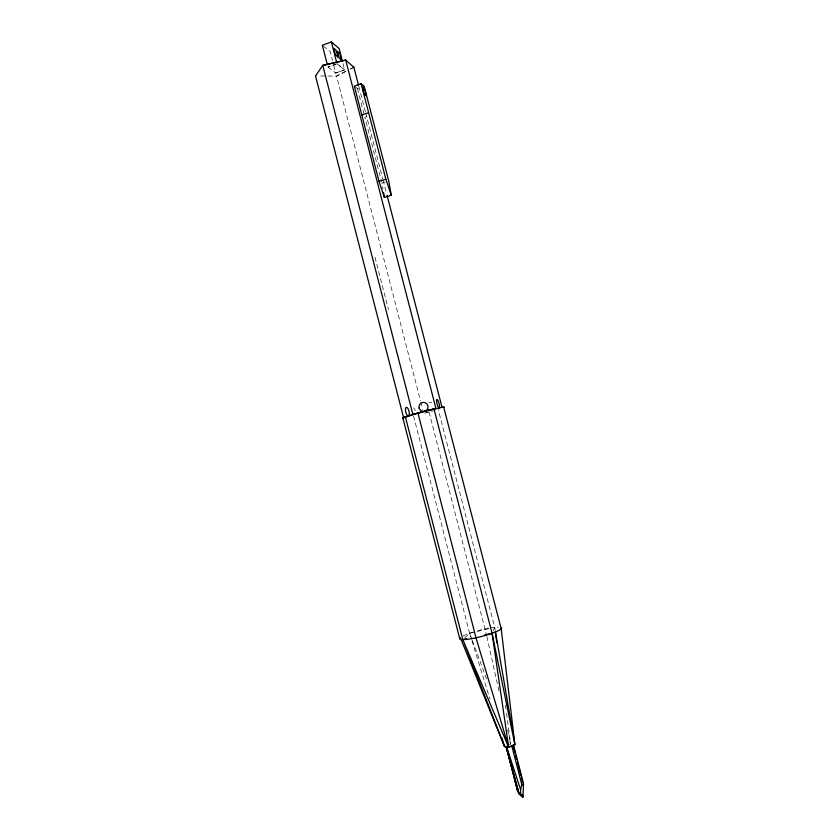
<?xml version="1.0" encoding="UTF-8"?>
<svg xmlns="http://www.w3.org/2000/svg" width="839" height="839" viewBox="0 0 839 839"><rect width="100%" height="100%" fill="white"/><g stroke="black" fill="none" stroke-linecap="round" stroke-linejoin="round"><path stroke-width="0.63" stroke-dasharray="4.2 3.15" d="M493.112 630.886L494.664 627.289L438.21 409.401M464.523 638.018L469.63 633.256L488.413 628.778M345.762 71.315L336.523 76.003L420.486 400.727M350.377 68.976L353.848 67.214M345.794 71.451L336.565 76.139L317.971 75.909M350.419 69.102L352.726 67.928M327.944 66.91L335.778 73.119L344.661 69.941L337.005 63.785L327.976 67.036L335.852 64.058M335.747 72.983L344.619 69.805L336.974 63.649M355.107 86.753L357.435 88.567L363.035 86.595M367.115 116.453L364.86 117.229L381.588 181.759M385.311 181.906L381.913 183.028L382.962 189.037M428.687 411.991L423.768 413.407L427.984 412.295M431.498 411.33L433.962 410.649M488.959 628.17L485.173 628.904A21.615 3.262 -14.5 0 0 474.528 631.662M490.228 627.918L494.664 627.289A21.615 3.262 -14.5 0 1 498.198 627.058M323.34 46.061L330.251 51.735L332.517 60.492M413.522 415.924L469.63 633.256L471.896 639.339M472.347 640.556L487.7 681.939M509.839 741.582L510.741 744.015L506.095 710.297M469.63 633.256L471.549 639.486M471.938 640.734L489.976 699.275M358.809 86.344L365.374 111.681M365.699 112.94L382.783 178.812M383.108 180.081L386.716 194.008M357.435 88.567L364.22 114.744M343.004 63.544L344.661 69.941M429.044 412.012L486.589 635.301M333.807 65.484L335.778 73.119M420.821 401.996L422.783 409.6M374.981 257.216L388.488 309.528M486.872 636.581L499.09 691.577M507.616 729.951L510.741 744.015M495.115 629.869L494.664 627.289L495.031 629.879M505.382 705.106L505.917 708.997M463.212 635.878A21.615 3.262 -14.5 0 1 473.259 632.05M509.472 744.707A3.838 0.965 -14.5 0 1 510.437 744.487M413.501 407.943A4.415 3.524 71.9 0 1 415.284 410.743M429.054 402.835A4.405 3.723 79.8 0 1 431.875 402.458"/><path stroke-width="1.26" d="M315.527 76.024L322.753 65.358L345.668 60.03L353.88 67.34M460.821 638.888L504.564 746.605L508.696 747.255L514.894 744.654L501.208 628.831L443.684 407.041L428.865 410.156M404.818 417.455L416.595 413.365A23.114 1.028 -14.5 0 1 422.573 411.771L423.013 411.655M342.354 61.037L339.113 48.515L331.363 41.95L322.344 45.254L327.325 64.498M361.116 83.743L354.331 86.144L379.008 181.36L384.419 197.459L391.247 195.246L388.709 180.794L364.157 86.197L361.116 83.743L385.846 179.116L391.247 195.246M361.819 115.037L368.615 112.688M379.008 181.36L385.846 179.116M315.495 75.898L403.664 417.895A21.447 0.954 -14.5 0 1 405.342 416.71L423.737 411.467A20.576 0.912 -14.5 0 1 435.944 408.509L345.668 60.03M435.944 408.509L412.872 414.393L322.753 65.358M322.795 65.494L345.699 60.167M466.631 638.773L462.813 639.601L405.342 416.71M484.439 634.934L492.063 633.288L514.894 744.654L495.335 631.159M443.684 407.041L444.345 407.125M433.973 408.939L492.063 633.288L508.696 747.255L462.813 639.601L504.564 746.605L501.879 737.89M506.63 746.93L520.62 789.719M522.225 794.606L523.022 797.05L523.505 783.574L513.437 744.665A3.838 0.965 -14.5 0 1 509 746.783M508.696 747.255L476.007 637.797L417.927 412.987M506.011 746.595L519.121 793.893L506.074 746.322A3.838 0.965 -14.5 0 0 508.077 746.92M353.848 67.214L358.473 85.075M387.052 195.277L441.891 406.81M506.074 746.322L517.862 791.649L507.658 751.073M331.363 41.95L336.659 62.443M513.132 745.588L515.083 753.107M515.723 755.614L516.698 759.368M517.348 761.875L520.914 775.656M521.564 778.162L522.529 781.927M511.8 745.955L521.9 784.968A9.732 5.925 -70.7 0 0 523.022 797.05A9.9 9.239 74.7 0 1 517.118 786.583M402.814 417.853L459.741 638.689M507.658 751.073L517.17 789.153M383.591 192.645L384.419 197.459M495.388 632.48L496.814 642.852M501.596 627.845A21.615 3.262 -14.5 0 1 478.817 637.158A21.615 3.262 -14.5 0 1 460.328 637.671M523.295 783.332A3.838 1.091 -14.5 0 1 521.9 784.968M363.256 87.298L362.7 89.217L364.451 94.429L366.077 95.698L365.332 91.304L363.256 87.298M341.567 60.083L339.229 58.153L337.456 51.305L339.805 53.276L341.567 60.083M337.876 56.947L335.537 55.017L333.786 48.243L336.135 50.214L337.876 56.947M436.595 401.65A4.478 1.028 74.8 0 0 439.196 408.09A4.478 1.028 74.8 0 0 438.409 401.535A4.478 1.028 74.8 0 0 436.595 401.65M405.478 408.981A4.499 1.678 76.6 0 0 408.048 415.987A4.499 1.678 76.6 0 0 408.614 409.925A4.499 1.678 76.6 0 0 405.478 408.981M419.122 408.037A4.541 4.52 40.5 0 0 426.684 410.156A4.541 4.52 40.5 0 0 424.712 402.552A4.541 4.52 40.5 0 0 419.122 408.037"/></g></svg>
